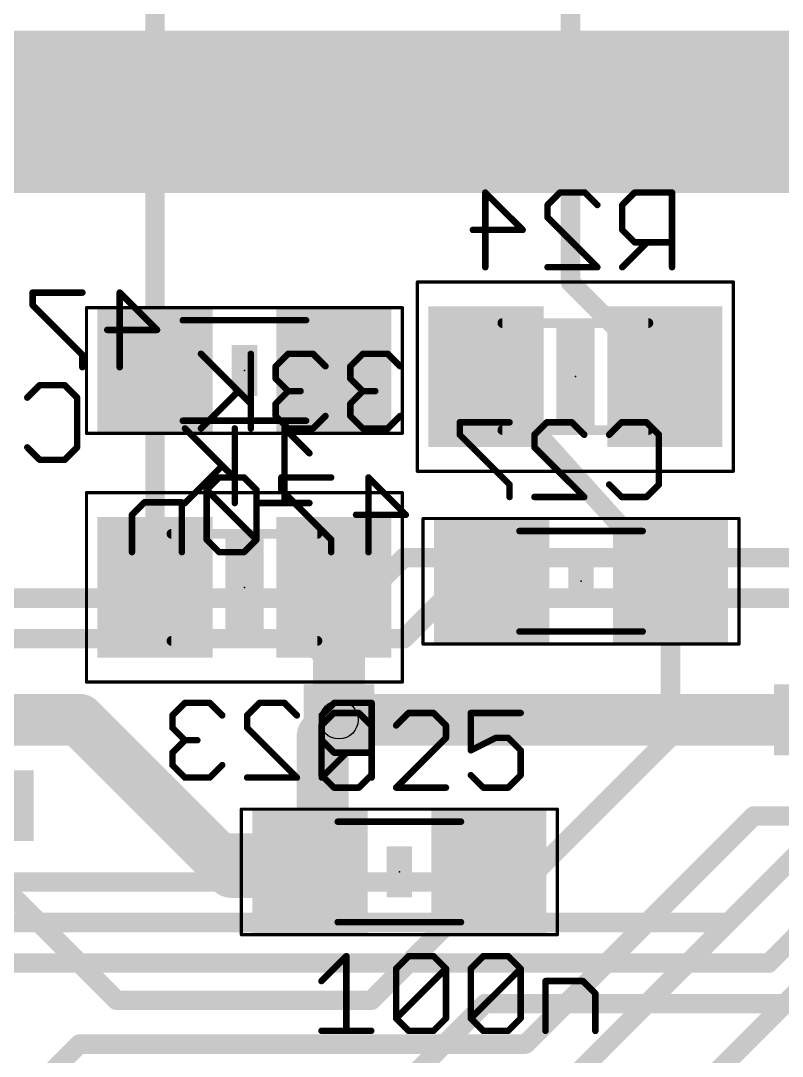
# Model space of a CAD drawing. Extents: x 4 to 288, y -28 to 191.
# Drawn here: x 130.53 to 142.45, y 124.27 to 140.49 of the extents above; entities that cross this region are included whole.
import ezdxf

# ---------------------------------------------------------------- set-up
doc = ezdxf.new("R2010")
doc.units = 0
doc.header["$MEASUREMENT"] = 0
doc.layers.get('0').update_dxf_attribs({"linetype": 'CONTINUOUS'})
for name, color, linetype in [('1', 22, 'CONTINUOUS'), ('16', 175, 'CONTINUOUS'), ('18', 82, 'CONTINUOUS'), ('20', 7, 'CONTINUOUS'), ('23', 7, 'CONTINUOUS'), ('24', 7, 'CONTINUOUS'), ('25', 2, 'CONTINUOUS'), ('26', 3, 'CONTINUOUS'), ('27', 253, 'CONTINUOUS'), ('28', 253, 'CONTINUOUS'), ('29', 253, 'CONTINUOUS'), ('30', 253, 'CONTINUOUS'), ('31', 253, 'CONTINUOUS'), ('32', 253, 'CONTINUOUS'), ('35', 253, 'CONTINUOUS'), ('36', 253, 'CONTINUOUS'), ('39', 22, 'CONTINUOUS'), ('40', 175, 'CONTINUOUS'), ('44', 253, 'CONTINUOUS'), ('51', 253, 'CONTINUOUS'), ('52', 253, 'CONTINUOUS')]:
    doc.layers.add(name, color=color, linetype=linetype)

# ---------------------------------------------------------------- blocks, each defined once
blk = doc.blocks.new('RECT')
blk.add_solid([(-0.5, -0.5), (0.5, -0.5), (-0.5, 0.5), (0.5, 0.5)])
blk = doc.blocks.new('SQUAREV')
blk.add_solid([(-0.5, -0.5), (0.5, -0.5), (-0.5, 0.5), (0.5, 0.5)])

msp = doc.modelspace()

# ---------------------------------------------------------------- linework, layer by layer
at = {"layer": '1'}
for points, const_width in [([(113.03, 139.065), (163.1733, 139.065)], 2.54), ([(135.89, 131.445), (136.525, 132.08)], 0.3048), ([(165.1, 132.08), (136.525, 132.08)], 0.3048), ([(111.125, 131.445), (135.89, 131.445)], 0.3048), ([(137.16, 131.445), (136.525, 130.81)], 0.3048), ([(164.465, 131.445), (137.16, 131.445)], 0.3048), ([(111.76, 130.81), (136.525, 130.81)], 0.3048), ([(131.445, 129.54), (128.27, 129.54)], 0.8128), ([(133.6277, 127.3573), (131.445, 129.54)], 0.8128), ([(135.509, 129.54), (135.255, 129.286)], 0.8128), ([(142.875, 129.54), (135.509, 129.54)], 0.8128), ([(135.255, 129.286), (135.255, 127.3573)], 0.8128), ([(142.0038, 128.0338), (138.43, 124.46)], 0.3048), ([(165.7541, 128.0338), (142.0038, 128.0338)], 0.3048), ([(135.255, 127.3573), (133.6277, 127.3573)], 0.8128), ([(133.8275, 127.1575), (133.6277, 127.3573)], 0.8128), ([(135.255, 127.3573), (135.0551, 127.1575)], 0.8128), ([(135.0551, 127.1575), (133.8275, 127.1575)], 0.8128), ([(142.621, 127.381), (139.065, 123.825)], 0.3048), ([(137.8552, 127.1575), (137.8552, 126.4252)], 0.3048), ([(132.0292, 125.1458), (130.175, 127)], 0.3048), ([(137.2964, 126.4252), (136.017, 125.1458)], 0.3048), ([(137.8552, 126.4252), (137.2964, 126.4252)], 0.3048), ([(143.764, 126.365), (137.922, 120.523)], 0.3048), ([(136.017, 125.1458), (132.0292, 125.1458)], 0.3048), ([(131.445, 124.46), (126.473, 119.488)], 0.3048), ([(138.43, 124.46), (131.445, 124.46)], 0.3048)]:
    msp.add_lwpolyline(points, dxfattribs=dict(at, const_width=const_width))
for points, const_width in [([(136.525, 132.1562, 1), (136.525, 132.0038)], 0.1524), ([(136.5789, 132.0261, 1), (136.4711, 132.1339)], 0.1524), ([(135.8361, 131.4989, 1), (135.9439, 131.3911)], 0.1524), ([(135.89, 131.3688, 1), (135.89, 131.5212)], 0.1524), ([(137.16, 131.5212, 1), (137.16, 131.3688)], 0.1524), ([(137.2139, 131.3911, 1), (137.1061, 131.4989)], 0.1524), ([(136.4711, 130.8639, 1), (136.5789, 130.7561)], 0.1524), ([(136.525, 130.7338, 1), (136.525, 130.8862)], 0.1524), ([(131.5887, 129.6837, 1), (131.3013, 129.3963)], 0.4064), ([(131.445, 129.3368, 1), (131.445, 129.7432)], 0.4064), ([(135.509, 129.7432, 1), (135.509, 129.3368)], 0.4064), ([(135.6527, 129.3963, 1), (135.3653, 129.6837)], 0.4064), ([(135.4582, 129.286, 1), (135.0518, 129.286)], 0.4064), ([(135.1113, 129.4297, 1), (135.3987, 129.1423)], 0.4064), ([(142.0038, 128.11, 1), (142.0038, 127.9576)], 0.1524), ([(142.0577, 127.9799, 1), (141.9499, 128.0877)], 0.1524), ([(133.6277, 127.5605, 1), (133.6277, 127.1541)], 0.4064), ([(133.7714, 127.501, 1), (133.484, 127.2136)], 0.4064), ([(133.484, 127.2136, 1), (133.7714, 127.501)], 0.4064), ([(135.3987, 127.2136, 1), (135.1113, 127.501)], 0.4064), ([(135.255, 127.1541, 1), (135.255, 127.5605)], 0.4064), ([(133.8275, 127.3607, 1), (133.8275, 126.9543)], 0.4064), ([(135.0518, 127.3573, 1), (135.4582, 127.3573)], 0.4064), ([(135.0551, 126.9543, 1), (135.0551, 127.3607)], 0.4064), ([(133.6838, 127.0138, 1), (133.9712, 127.3012)], 0.4064), ([(134.9115, 127.3012, 1), (135.1988, 127.0138)], 0.4064), ([(137.9314, 127.1575, 1), (137.779, 127.1575)], 0.1524), ([(137.2964, 126.5014, 1), (137.2964, 126.349)], 0.1524), ([(137.3502, 126.3713, 1), (137.2425, 126.479)], 0.1524), ([(137.8552, 126.349, 1), (137.8552, 126.5014)], 0.1524), ([(137.779, 126.4252, 1), (137.9314, 126.4252)], 0.1524), ([(132.0292, 125.222, 1), (132.0292, 125.0696)], 0.1524), ([(131.9753, 125.0919, 1), (132.0831, 125.1997)], 0.1524), ([(135.9631, 125.1997, 1), (136.0709, 125.0919)], 0.1524), ([(136.017, 125.0696, 1), (136.017, 125.222)], 0.1524), ([(131.445, 124.5362, 1), (131.445, 124.3838)], 0.1524), ([(131.4989, 124.4061, 1), (131.3911, 124.5139)], 0.1524), ([(138.3761, 124.5139, 1), (138.4839, 124.4061)], 0.1524), ([(138.43, 124.3838, 1), (138.43, 124.5362)], 0.1524)]:
    msp.add_lwpolyline(points, format="xyb", dxfattribs=dict(at, const_width=const_width))
at = {"layer": '16'}
for points, const_width in [([(139.1349, 136.3934), (139.1349, 143.2738)], 0.3048), ([(132.6295, 141.8484), (132.6295, 135.0124)], 0.3048), ([(152.0964, 136.8564), (141.605, 126.365)], 0.3048), ([(140.6111, 134.9172), (139.1349, 136.3934)], 0.3048), ([(132.6295, 135.0124), (132.6295, 131.6152)], 0.3048), ([(137.811, 134.9172), (140.7, 131.7104)], 0.3048), ([(151.13, 134.62), (142.24, 125.73)], 0.3048), ([(135.255, 131.4407), (135.4295, 131.6152)], 0.3048), ([(135.4295, 131.6152), (135.3024, 130.8575)], 0.3048), ([(140.7, 131.7104), (140.7, 129.2699)], 0.3048), ([(135.509, 130.6509), (135.3024, 130.8575)], 0.8128), ([(135.509, 129.54), (135.509, 130.6509)], 0.8128), ([(140.7, 129.2699), (138.43, 127)], 0.3048), ([(138.43, 127), (109.22, 127)], 0.3048), ([(141.605, 126.365), (109.855, 126.365)], 0.3048), ([(142.24, 125.73), (110.49, 125.73)], 0.3048), ([(137.795, 125.095), (133.985, 121.285)], 0.3048), ([(142.875, 125.095), (137.795, 125.095)], 0.3048)]:
    msp.add_lwpolyline(points, dxfattribs=dict(at, const_width=const_width))
for points, const_width in [([(139.1887, 136.4473, 1), (139.081, 136.3395)], 0.1524), ([(139.0587, 136.3934, 1), (139.2111, 136.3934)], 0.1524), ([(132.7057, 135.0124, 1), (132.5533, 135.0124)], 0.1524), ([(132.5533, 135.0124, 1), (132.7057, 135.0124)], 0.1524), ([(137.8677, 134.9682, 1), (137.7544, 134.8662)], 0.1524), ([(140.5572, 134.8633, 1), (140.6649, 134.9711)], 0.1524), ([(135.5046, 131.6026, 1), (135.3543, 131.6278)], 0.1524), ([(135.4833, 131.5613, 1), (135.3756, 131.6691)], 0.1524), ([(140.7762, 131.7104, 1), (140.6238, 131.7104)], 0.1524), ([(140.6433, 131.6594, 1), (140.7566, 131.7614)], 0.1524), ([(132.5533, 131.6152, 1), (132.7057, 131.6152)], 0.1524), ([(135.2011, 131.4946, 1), (135.3089, 131.3868)], 0.1524), ([(135.4461, 131.0011, 1), (135.1588, 130.7138)], 0.4064), ([(135.7122, 130.6509, 1), (135.3058, 130.6509)], 0.4064), ([(135.2273, 130.87, 1), (135.3776, 130.8449)], 0.1524), ([(135.3653, 130.5072, 1), (135.6527, 130.7946)], 0.4064), ([(135.3058, 129.54, 1), (135.7122, 129.54)], 0.4064), ([(140.6238, 129.2699, 1), (140.7762, 129.2699)], 0.1524), ([(140.7538, 129.2161, 1), (140.6461, 129.3238)], 0.1524), ([(138.3761, 127.0539, 1), (138.4839, 126.9461)], 0.1524), ([(138.43, 126.9238, 1), (138.43, 127.0762)], 0.1524), ([(141.5511, 126.4189, 1), (141.6589, 126.3111)], 0.1524), ([(141.605, 126.2888, 1), (141.605, 126.4412)], 0.1524), ([(142.1861, 125.7839, 1), (142.2939, 125.6761)], 0.1524), ([(142.24, 125.6538, 1), (142.24, 125.8062)], 0.1524), ([(137.795, 125.1712, 1), (137.795, 125.0188)], 0.1524), ([(137.8489, 125.0411, 1), (137.7411, 125.1489)], 0.1524)]:
    msp.add_lwpolyline(points, format="xyb", dxfattribs=dict(at, const_width=const_width))
at = {"layer": '20', "const_width": 0.0254}
msp.add_lwpolyline([(71.1264, 186.0347, 2.9429), (202.1142, 186.0347)], format="xyb", dxfattribs=at)
at = {"layer": '23'}
msp.add_point((136.4552, 127.1575), dxfattribs=at)
at = {"layer": '24'}
for p in [(134.0294, 135.0124), (139.2111, 134.9172), (134.0294, 131.6152), (139.2999, 131.7104)]:
    msp.add_point(p, dxfattribs=at)
at = {"layer": '25', "const_width": 0.1016}
for points in [[(135.4308, 129.6477), (135.236, 129.4528)], [(135.8206, 129.6477), (135.4308, 129.6477)], [(136.0155, 129.4528), (135.8206, 129.6477)], [(136.6002, 129.6477), (136.4053, 129.4528)], [(136.99, 129.6477), (136.6002, 129.6477)], [(137.1849, 129.4528), (136.99, 129.6477)], [(138.3543, 129.6477), (137.5747, 129.6477)], [(137.5747, 129.6477), (137.5747, 129.063)], [(135.236, 129.4528), (135.236, 128.6732)], [(137.1849, 129.2579), (137.1849, 129.4528)], [(136.4053, 128.4783), (137.1849, 129.2579)], [(137.5747, 129.063), (137.9645, 129.2579)], [(137.9645, 129.2579), (138.1594, 129.2579)], [(138.1594, 129.2579), (138.3543, 129.063)], [(138.3543, 129.063), (138.3543, 128.6732)], [(135.236, 128.6732), (135.4308, 128.4783)], [(135.8206, 128.4783), (136.0155, 128.6732)], [(137.7696, 128.4783), (137.5747, 128.6732)], [(138.3543, 128.6732), (138.1594, 128.4783)], [(135.4308, 128.4783), (135.8206, 128.4783)], [(137.1849, 128.4783), (136.4053, 128.4783)], [(138.1594, 128.4783), (137.7696, 128.4783)]]:
    msp.add_lwpolyline(points, dxfattribs=at)
at = {"layer": '25', "const_width": 0.0508}
for points in [[(135.4308, 129.6731, 1), (135.4308, 129.6223)], [(135.4488, 129.6297, 1), (135.4129, 129.6656)], [(135.8386, 129.6656, 1), (135.8027, 129.6297)], [(135.8206, 129.6223, 1), (135.8206, 129.6731)], [(136.6002, 129.6731, 1), (136.6002, 129.6223)], [(136.6182, 129.6297, 1), (136.5823, 129.6656)], [(137.008, 129.6656, 1), (136.9721, 129.6297)], [(136.99, 129.6223, 1), (136.99, 129.6731)], [(137.5747, 129.6731, 1), (137.5747, 129.6223)], [(137.6001, 129.6477, 1), (137.5493, 129.6477)], [(138.3543, 129.6223, 1), (138.3543, 129.6731)], [(135.2613, 129.4528, 1), (135.2106, 129.4528)], [(135.218, 129.4707, 1), (135.2539, 129.4348)], [(135.9976, 129.4348, 1), (136.0335, 129.4707)], [(136.3874, 129.4707, 1), (136.4233, 129.4348)], [(137.2103, 129.4528, 1), (137.1595, 129.4528)], [(137.167, 129.4348, 1), (137.2029, 129.4707)], [(137.2029, 129.2399, 1), (137.167, 129.2758)], [(137.9645, 129.2833, 1), (137.9645, 129.2325)], [(137.9759, 129.2352, 1), (137.9532, 129.2806)], [(138.1774, 129.2758, 1), (138.1415, 129.2399)], [(138.1594, 129.2325, 1), (138.1594, 129.2833)], [(137.1595, 129.2579, 1), (137.2103, 129.2579)], [(137.5493, 129.063, 1), (137.6001, 129.063)], [(137.5634, 129.0857, 1), (137.5861, 129.0403)], [(138.3797, 129.063, 1), (138.3289, 129.063)], [(138.3364, 129.045, 1), (138.3723, 129.0809)], [(135.2539, 128.6911, 1), (135.218, 128.6552)], [(135.2106, 128.6732, 1), (135.2613, 128.6732)], [(136.0335, 128.6552, 1), (135.9976, 128.6911)], [(137.5927, 128.6911, 1), (137.5568, 128.6552)], [(138.3289, 128.6732, 1), (138.3797, 128.6732)], [(138.3723, 128.6552, 1), (138.3364, 128.6911)], [(135.4308, 128.5037, 1), (135.4308, 128.4529)], [(135.4129, 128.4603, 1), (135.4488, 128.4962)], [(135.8027, 128.4962, 1), (135.8386, 128.4603)], [(135.8206, 128.4529, 1), (135.8206, 128.5037)], [(136.4053, 128.5037, 1), (136.4053, 128.4529)], [(136.3874, 128.4962, 1), (136.4233, 128.4603)], [(137.1849, 128.4529, 1), (137.1849, 128.5037)], [(137.7696, 128.5037, 1), (137.7696, 128.4529)], [(137.7517, 128.4603, 1), (137.7876, 128.4962)], [(138.1415, 128.4962, 1), (138.1774, 128.4603)], [(138.1594, 128.4529, 1), (138.1594, 128.5037)]]:
    msp.add_lwpolyline(points, format="xyb", dxfattribs=at)
at = {"layer": '26', "const_width": 0.1016}
for points in [[(137.8009, 136.6302), (137.8009, 137.7996)], [(137.8009, 137.7996), (138.3856, 137.2149)], [(138.7754, 137.6047), (138.9703, 137.7996)], [(138.9703, 137.7996), (139.3601, 137.7996)], [(139.3601, 137.7996), (139.555, 137.6047)], [(140.1397, 137.7996), (139.9448, 137.6047)], [(140.7244, 137.7996), (140.1397, 137.7996)], [(140.7244, 136.6302), (140.7244, 137.7996)], [(138.7754, 137.4098), (138.7754, 137.6047)], [(139.9448, 137.6047), (139.9448, 137.2149)], [(139.555, 136.6302), (138.7754, 137.4098)], [(138.3856, 137.2149), (137.606, 137.2149)], [(139.9448, 137.2149), (140.1397, 137.02)], [(140.3346, 137.02), (139.9448, 136.6302)], [(140.1397, 137.02), (140.7244, 137.02)], [(138.7754, 136.6302), (139.555, 136.6302)], [(130.6299, 134.5876), (130.8248, 134.7825)], [(130.8248, 134.7825), (131.2146, 134.7825)], [(131.2146, 134.7825), (131.4095, 134.5876)], [(131.4095, 134.5876), (131.4095, 133.808)], [(138.1804, 134.2006), (137.4008, 134.2006)], [(137.4008, 134.2006), (137.4008, 134.0057)], [(138.5702, 134.0057), (138.7651, 134.2006)], [(138.7651, 134.2006), (139.1549, 134.2006)], [(139.1549, 134.2006), (139.3498, 134.0057)], [(139.7396, 134.0057), (139.9345, 134.2006)], [(139.9345, 134.2006), (140.3243, 134.2006)], [(140.3243, 134.2006), (140.5191, 134.0057)], [(137.4008, 134.0057), (138.1804, 133.2261)], [(138.5702, 133.8108), (138.5702, 134.0057)], [(140.5191, 134.0057), (140.5191, 133.2261)], [(130.8248, 133.6131), (130.6299, 133.808)], [(131.4095, 133.808), (131.2146, 133.6131)], [(139.3498, 133.0312), (138.5702, 133.8108)], [(131.2146, 133.6131), (130.8248, 133.6131)], [(138.1804, 133.2261), (138.1804, 133.0312)], [(139.9345, 133.0312), (139.7396, 133.2261)], [(140.5191, 133.2261), (140.3243, 133.0312)], [(138.5702, 133.0312), (139.3498, 133.0312)], [(140.3243, 133.0312), (139.9345, 133.0312)], [(133.0972, 129.805), (132.9023, 129.6101)], [(133.487, 129.805), (133.0972, 129.805)], [(133.6819, 129.6101), (133.487, 129.805)], [(134.0717, 129.6101), (134.2666, 129.805)], [(134.2666, 129.805), (134.6564, 129.805)], [(134.6564, 129.805), (134.8513, 129.6101)], [(135.436, 129.805), (135.2411, 129.6101)], [(136.0207, 129.805), (135.436, 129.805)], [(136.0207, 128.6356), (136.0207, 129.805)], [(132.9023, 129.6101), (132.9023, 129.4152)], [(134.0717, 129.4152), (134.0717, 129.6101)], [(135.2411, 129.6101), (135.2411, 129.2203)], [(132.9023, 129.4152), (133.0972, 129.2203)], [(134.8513, 128.6356), (134.0717, 129.4152)], [(133.0972, 129.2203), (132.9023, 129.0254)], [(133.0972, 129.2203), (133.2921, 129.2203)], [(135.2411, 129.2203), (135.436, 129.0254)], [(132.9023, 129.0254), (132.9023, 128.8305)], [(135.6309, 129.0254), (135.2411, 128.6356)], [(135.436, 129.0254), (136.0207, 129.0254)], [(132.9023, 128.8305), (133.0972, 128.6356)], [(133.487, 128.6356), (133.6819, 128.8305)], [(133.0972, 128.6356), (133.487, 128.6356)], [(134.0717, 128.6356), (134.8513, 128.6356)]]:
    msp.add_lwpolyline(points, dxfattribs=at)
at = {"layer": '26', "const_width": 0.0508}
for points in [[(137.8263, 137.7996, 1), (137.7755, 137.7996)], [(137.8189, 137.8176, 1), (137.783, 137.7817)], [(138.9703, 137.825, 1), (138.9703, 137.7742)], [(138.9883, 137.7817, 1), (138.9524, 137.8176)], [(139.3781, 137.8176, 1), (139.3422, 137.7817)], [(139.3601, 137.7742, 1), (139.3601, 137.825)], [(140.1397, 137.825, 1), (140.1397, 137.7742)], [(140.1577, 137.7817, 1), (140.1218, 137.8176)], [(140.7498, 137.7996, 1), (140.699, 137.7996)], [(140.7244, 137.7742, 1), (140.7244, 137.825)], [(138.8008, 137.6047, 1), (138.75, 137.6047)], [(138.7575, 137.6227, 1), (138.7934, 137.5868)], [(139.5371, 137.5868, 1), (139.573, 137.6227)], [(139.9702, 137.6047, 1), (139.9194, 137.6047)], [(139.9269, 137.6227, 1), (139.9628, 137.5868)], [(138.75, 137.4098, 1), (138.8008, 137.4098)], [(138.7934, 137.4278, 1), (138.7575, 137.3919)], [(137.606, 137.2403, 1), (137.606, 137.1895)], [(138.3677, 137.197, 1), (138.4036, 137.2329)], [(138.3856, 137.1895, 1), (138.3856, 137.2403)], [(139.9194, 137.2149, 1), (139.9702, 137.2149)], [(139.9628, 137.2329, 1), (139.9269, 137.197)], [(140.1397, 137.0454, 1), (140.1397, 136.9946)], [(140.1218, 137.0021, 1), (140.1577, 137.038)], [(140.3526, 137.0021, 1), (140.3167, 137.038)], [(140.7244, 136.9946, 1), (140.7244, 137.0454)], [(137.7755, 136.6302, 1), (137.8263, 136.6302)], [(138.7754, 136.6556, 1), (138.7754, 136.6048)], [(139.5371, 136.6123, 1), (139.573, 136.6482)], [(139.555, 136.6048, 1), (139.555, 136.6556)], [(139.9269, 136.6482, 1), (139.9628, 136.6123)], [(140.699, 136.6302, 1), (140.7498, 136.6302)], [(130.8248, 134.8079, 1), (130.8248, 134.7571)], [(130.8428, 134.7646, 1), (130.8068, 134.8005)], [(131.2326, 134.8005, 1), (131.1966, 134.7646)], [(131.2146, 134.7571, 1), (131.2146, 134.8079)], [(130.6119, 134.6056, 1), (130.6479, 134.5697)], [(131.4349, 134.5876, 1), (131.3841, 134.5876)], [(131.3915, 134.5697, 1), (131.4274, 134.6056)], [(137.4008, 134.226, 1), (137.4008, 134.1752)], [(137.4262, 134.2006, 1), (137.3754, 134.2006)], [(138.1804, 134.1752, 1), (138.1804, 134.226)], [(138.7651, 134.226, 1), (138.7651, 134.1752)], [(138.783, 134.1827, 1), (138.7471, 134.2186)], [(139.1728, 134.2186, 1), (139.1369, 134.1827)], [(139.1549, 134.1752, 1), (139.1549, 134.226)], [(139.9345, 134.226, 1), (139.9345, 134.1752)], [(139.9524, 134.1827, 1), (139.9165, 134.2186)], [(140.3422, 134.2186, 1), (140.3063, 134.1827)], [(140.3243, 134.1752, 1), (140.3243, 134.226)], [(137.4187, 134.0237, 1), (137.3828, 133.9878)], [(137.3754, 134.0057, 1), (137.4262, 134.0057)], [(138.5956, 134.0057, 1), (138.5448, 134.0057)], [(138.5522, 134.0237, 1), (138.5881, 133.9878)], [(139.3318, 133.9878, 1), (139.3677, 134.0237)], [(139.7216, 134.0237, 1), (139.7575, 133.9878)], [(140.5445, 134.0057, 1), (140.4938, 134.0057)], [(140.5012, 133.9878, 1), (140.5371, 134.0237)], [(130.6479, 133.826, 1), (130.6119, 133.7901)], [(131.4274, 133.7901, 1), (131.3915, 133.826)], [(138.5881, 133.8288, 1), (138.5522, 133.7929)], [(138.5448, 133.8108, 1), (138.5956, 133.8108)], [(131.3841, 133.808, 1), (131.4349, 133.808)], [(130.8248, 133.6385, 1), (130.8248, 133.5877)], [(130.8068, 133.5952, 1), (130.8428, 133.6311)], [(131.1966, 133.6311, 1), (131.2326, 133.5952)], [(131.2146, 133.5877, 1), (131.2146, 133.6385)], [(138.2058, 133.2261, 1), (138.155, 133.2261)], [(138.1624, 133.2082, 1), (138.1983, 133.2441)], [(139.7575, 133.2441, 1), (139.7216, 133.2082)], [(140.4938, 133.2261, 1), (140.5445, 133.2261)], [(140.5371, 133.2082, 1), (140.5012, 133.2441)], [(138.155, 133.0312, 1), (138.2058, 133.0312)], [(138.5702, 133.0566, 1), (138.5702, 133.0058)], [(139.3318, 133.0133, 1), (139.3677, 133.0492)], [(139.3498, 133.0058, 1), (139.3498, 133.0566)], [(139.9345, 133.0566, 1), (139.9345, 133.0058)], [(139.9165, 133.0133, 1), (139.9524, 133.0492)], [(140.3063, 133.0492, 1), (140.3422, 133.0133)], [(140.3243, 133.0058, 1), (140.3243, 133.0566)], [(133.0972, 129.8304, 1), (133.0972, 129.7796)], [(133.1152, 129.7871, 1), (133.0793, 129.823)], [(133.505, 129.823, 1), (133.4691, 129.7871)], [(133.487, 129.7796, 1), (133.487, 129.8304)], [(134.2666, 129.8304, 1), (134.2666, 129.7796)], [(134.2846, 129.7871, 1), (134.2487, 129.823)], [(134.6744, 129.823, 1), (134.6385, 129.7871)], [(134.6564, 129.7796, 1), (134.6564, 129.8304)], [(135.436, 129.8304, 1), (135.436, 129.7796)], [(135.454, 129.7871, 1), (135.4181, 129.823)], [(136.0461, 129.805, 1), (135.9953, 129.805)], [(136.0207, 129.7796, 1), (136.0207, 129.8304)], [(132.9277, 129.6101, 1), (132.8769, 129.6101)], [(132.8844, 129.6281, 1), (132.9203, 129.5922)], [(133.664, 129.5922, 1), (133.6999, 129.6281)], [(134.0971, 129.6101, 1), (134.0463, 129.6101)], [(134.0538, 129.6281, 1), (134.0897, 129.5922)], [(134.8334, 129.5922, 1), (134.8693, 129.6281)], [(135.2665, 129.6101, 1), (135.2157, 129.6101)], [(135.2232, 129.6281, 1), (135.2591, 129.5922)], [(132.9203, 129.4332, 1), (132.8844, 129.3973)], [(134.0897, 129.4332, 1), (134.0538, 129.3973)], [(132.8769, 129.4152, 1), (132.9277, 129.4152)], [(134.0463, 129.4152, 1), (134.0971, 129.4152)], [(133.0972, 129.2457, 1), (133.0972, 129.1949)], [(133.1152, 129.2024, 1), (133.0793, 129.2383)], [(133.0793, 129.2024, 1), (133.1152, 129.2383)], [(133.2921, 129.1949, 1), (133.2921, 129.2457)], [(135.2157, 129.2203, 1), (135.2665, 129.2203)], [(135.2591, 129.2383, 1), (135.2232, 129.2024)], [(132.9277, 129.0254, 1), (132.8769, 129.0254)], [(132.8844, 129.0434, 1), (132.9203, 129.0075)], [(135.436, 129.0508, 1), (135.436, 129)], [(135.4181, 129.0075, 1), (135.454, 129.0434)], [(135.6489, 129.0075, 1), (135.613, 129.0434)], [(136.0207, 129, 1), (136.0207, 129.0508)], [(132.8769, 128.8305, 1), (132.9277, 128.8305)], [(132.9203, 128.8485, 1), (132.8844, 128.8126)], [(133.6999, 128.8126, 1), (133.664, 128.8485)], [(133.0972, 128.661, 1), (133.0972, 128.6102)], [(133.0793, 128.6177, 1), (133.1152, 128.6536)], [(133.4691, 128.6536, 1), (133.505, 128.6177)], [(133.487, 128.6102, 1), (133.487, 128.661)], [(134.0717, 128.661, 1), (134.0717, 128.6102)], [(134.8334, 128.6177, 1), (134.8693, 128.6536)], [(134.8513, 128.6102, 1), (134.8513, 128.661)], [(135.2232, 128.6536, 1), (135.2591, 128.6177)], [(135.9953, 128.6356, 1), (136.0461, 128.6356)]]:
    msp.add_lwpolyline(points, format="xyb", dxfattribs=at)
at = {"layer": '27', "const_width": 0.1016}
for points in [[(135.236, 125.4479), (135.6257, 125.8377)], [(135.6257, 125.8377), (135.6257, 124.6683)], [(136.4053, 125.6428), (136.6002, 125.8377)], [(136.6002, 125.8377), (136.99, 125.8377)], [(136.99, 125.8377), (137.1849, 125.6428)], [(137.5747, 125.6428), (137.7696, 125.8377)], [(137.7696, 125.8377), (138.1594, 125.8377)], [(138.1594, 125.8377), (138.3543, 125.6428)], [(136.4053, 124.8632), (136.4053, 125.6428)], [(136.4053, 124.8632), (137.1849, 125.6428)], [(137.1849, 125.6428), (137.1849, 124.8632)], [(137.5747, 124.8632), (137.5747, 125.6428)], [(137.5747, 124.8632), (138.3543, 125.6428)], [(138.3543, 125.6428), (138.3543, 124.8632)], [(138.7441, 124.6683), (138.7441, 125.4479)], [(138.7441, 125.4479), (139.3288, 125.4479)], [(139.3288, 125.4479), (139.5237, 125.253)], [(139.5237, 125.253), (139.5237, 124.6683)], [(136.6002, 124.6683), (136.4053, 124.8632)], [(137.1849, 124.8632), (136.99, 124.6683)], [(137.7696, 124.6683), (137.5747, 124.8632)], [(138.3543, 124.8632), (138.1594, 124.6683)], [(135.236, 124.6683), (136.0155, 124.6683)], [(136.99, 124.6683), (136.6002, 124.6683)], [(138.1594, 124.6683), (137.7696, 124.6683)]]:
    msp.add_lwpolyline(points, dxfattribs=at)
at = {"layer": '27', "const_width": 0.0508}
for points in [[(135.6511, 125.8377, 1), (135.6003, 125.8377)], [(135.6437, 125.8197, 1), (135.6078, 125.8556)], [(136.6002, 125.8631, 1), (136.6002, 125.8123)], [(136.6182, 125.8197, 1), (136.5823, 125.8556)], [(137.008, 125.8556, 1), (136.9721, 125.8197)], [(136.99, 125.8123, 1), (136.99, 125.8631)], [(137.7696, 125.8631, 1), (137.7696, 125.8123)], [(137.7876, 125.8197, 1), (137.7517, 125.8556)], [(138.1774, 125.8556, 1), (138.1415, 125.8197)], [(138.1594, 125.8123, 1), (138.1594, 125.8631)], [(136.4307, 125.6428, 1), (136.3799, 125.6428)], [(136.3874, 125.6607, 1), (136.4233, 125.6248)], [(137.2103, 125.6428, 1), (137.1595, 125.6428)], [(137.2029, 125.6248, 1), (137.167, 125.6607)], [(137.167, 125.6248, 1), (137.2029, 125.6607)], [(137.6001, 125.6428, 1), (137.5493, 125.6428)], [(137.5568, 125.6607, 1), (137.5927, 125.6248)], [(138.3797, 125.6428, 1), (138.3289, 125.6428)], [(138.3723, 125.6248, 1), (138.3364, 125.6607)], [(138.3364, 125.6248, 1), (138.3723, 125.6607)], [(135.218, 125.4658, 1), (135.2539, 125.4299)], [(138.7695, 125.4479, 1), (138.7187, 125.4479)], [(138.7441, 125.4733, 1), (138.7441, 125.4225)], [(139.3468, 125.4658, 1), (139.3109, 125.4299)], [(139.3288, 125.4225, 1), (139.3288, 125.4733)], [(139.5491, 125.253, 1), (139.4983, 125.253)], [(139.5058, 125.235, 1), (139.5417, 125.2709)], [(136.4233, 124.8811, 1), (136.3874, 124.8452)], [(137.2029, 124.8452, 1), (137.167, 124.8811)], [(137.5927, 124.8811, 1), (137.5568, 124.8452)], [(138.3723, 124.8452, 1), (138.3364, 124.8811)], [(136.3799, 124.8632, 1), (136.4307, 124.8632)], [(136.3874, 124.8811, 1), (136.4233, 124.8452)], [(137.1595, 124.8632, 1), (137.2103, 124.8632)], [(137.5493, 124.8632, 1), (137.6001, 124.8632)], [(137.5568, 124.8811, 1), (137.5927, 124.8452)], [(138.3289, 124.8632, 1), (138.3797, 124.8632)], [(135.236, 124.6937, 1), (135.236, 124.6429)], [(135.6003, 124.6683, 1), (135.6511, 124.6683)], [(136.0155, 124.6429, 1), (136.0155, 124.6937)], [(136.6002, 124.6937, 1), (136.6002, 124.6429)], [(136.5823, 124.6503, 1), (136.6182, 124.6862)], [(136.9721, 124.6862, 1), (137.008, 124.6503)], [(136.99, 124.6429, 1), (136.99, 124.6937)], [(137.7696, 124.6937, 1), (137.7696, 124.6429)], [(137.7517, 124.6503, 1), (137.7876, 124.6862)], [(138.1415, 124.6862, 1), (138.1774, 124.6503)], [(138.1594, 124.6429, 1), (138.1594, 124.6937)], [(138.7187, 124.6683, 1), (138.7695, 124.6683)], [(139.4983, 124.6683, 1), (139.5491, 124.6683)]]:
    msp.add_lwpolyline(points, format="xyb", dxfattribs=at)
at = {"layer": '28', "const_width": 0.1016}
for points in [[(131.4925, 136.2326), (130.7129, 136.2326)], [(130.7129, 136.2326), (130.7129, 136.0377)], [(132.0772, 135.0632), (132.0772, 136.2326)], [(132.0772, 136.2326), (132.6618, 135.6479)], [(130.7129, 136.0377), (131.4925, 135.2581)], [(132.6618, 135.6479), (131.8822, 135.6479)], [(131.4925, 135.2581), (131.4925, 135.0632)], [(134.1291, 134.4942), (133.3495, 135.2738)], [(134.1291, 135.2738), (134.1291, 134.1044)], [(134.7138, 135.2738), (134.5189, 135.0789)], [(135.1036, 135.2738), (134.7138, 135.2738)], [(135.2985, 135.0789), (135.1036, 135.2738)], [(135.8832, 135.2738), (135.6883, 135.0789)], [(136.273, 135.2738), (135.8832, 135.2738)], [(136.4678, 135.0789), (136.273, 135.2738)], [(134.5189, 135.0789), (134.5189, 134.884)], [(135.6883, 135.0789), (135.6883, 134.884)], [(134.5189, 134.884), (134.7138, 134.6891)], [(135.6883, 134.884), (135.8832, 134.6891)], [(133.9342, 134.6891), (133.3495, 134.1044)], [(134.7138, 134.6891), (134.5189, 134.4942)], [(134.7138, 134.6891), (134.9087, 134.6891)], [(135.8832, 134.6891), (135.6883, 134.4942)], [(135.8832, 134.6891), (136.0781, 134.6891)], [(134.5189, 134.4942), (134.5189, 134.2993)], [(135.6883, 134.4942), (135.6883, 134.2993)], [(134.5189, 134.2993), (134.7138, 134.1044)], [(135.1036, 134.1044), (135.2985, 134.2993)], [(135.6883, 134.2993), (135.8832, 134.1044)], [(136.273, 134.1044), (136.4678, 134.2993)], [(133.8781, 133.3258), (133.0985, 134.1054)], [(133.8781, 134.1054), (133.8781, 132.936)], [(135.0474, 133.7156), (134.6577, 134.1054)], [(134.6577, 134.1054), (134.6577, 132.936)], [(134.7138, 134.1044), (135.1036, 134.1044)], [(135.8832, 134.1044), (136.273, 134.1044)], [(133.6832, 133.5207), (133.0985, 132.936)], [(133.6333, 133.337), (133.4384, 133.1421)], [(134.0231, 133.337), (133.6333, 133.337)], [(134.218, 133.1421), (134.0231, 133.337)], [(135.3874, 133.337), (134.6078, 133.337)], [(134.6078, 133.337), (134.6078, 133.1421)], [(135.9721, 132.1676), (135.9721, 133.337)], [(135.9721, 133.337), (136.5567, 132.7523)], [(133.4384, 133.1421), (133.4384, 132.3625)], [(134.218, 132.3625), (133.4384, 133.1421)], [(134.218, 132.3625), (134.218, 133.1421)], [(134.6078, 133.1421), (135.3874, 132.3625)], [(132.4639, 132.9472), (132.269, 132.7523)], [(133.0486, 132.9472), (132.4639, 132.9472)], [(133.0486, 132.1676), (133.0486, 132.9472)], [(135.0474, 132.936), (134.2679, 132.936)], [(132.269, 132.7523), (132.269, 132.1676)], [(136.5567, 132.7523), (135.7772, 132.7523)], [(133.4384, 132.3625), (133.6333, 132.1676)], [(134.0231, 132.1676), (134.218, 132.3625)], [(135.3874, 132.3625), (135.3874, 132.1676)], [(133.6333, 132.1676), (134.0231, 132.1676)]]:
    msp.add_lwpolyline(points, dxfattribs=at)
at = {"layer": '28', "const_width": 0.0508}
for points in [[(130.7129, 136.258, 1), (130.7129, 136.2072)], [(130.7383, 136.2326, 1), (130.6875, 136.2326)], [(131.4925, 136.2072, 1), (131.4925, 136.258)], [(132.1026, 136.2326, 1), (132.0518, 136.2326)], [(132.0951, 136.2506, 1), (132.0592, 136.2147)], [(130.7308, 136.0557, 1), (130.6949, 136.0198)], [(130.6875, 136.0377, 1), (130.7383, 136.0377)], [(131.8822, 135.6733, 1), (131.8822, 135.6225)], [(132.6439, 135.63, 1), (132.6798, 135.6659)], [(132.6618, 135.6225, 1), (132.6618, 135.6733)], [(131.5179, 135.2581, 1), (131.4671, 135.2581)], [(131.4745, 135.2402, 1), (131.5104, 135.2761)], [(133.3674, 135.2917, 1), (133.3315, 135.2558)], [(134.1545, 135.2738, 1), (134.1037, 135.2738)], [(134.7138, 135.2992, 1), (134.7138, 135.2484)], [(134.7317, 135.2558, 1), (134.6958, 135.2917)], [(135.1215, 135.2917, 1), (135.0856, 135.2558)], [(135.1036, 135.2484, 1), (135.1036, 135.2992)], [(135.8832, 135.2992, 1), (135.8832, 135.2484)], [(135.9011, 135.2558, 1), (135.8652, 135.2917)], [(136.2909, 135.2917, 1), (136.255, 135.2558)], [(136.273, 135.2484, 1), (136.273, 135.2992)], [(131.4671, 135.0632, 1), (131.5179, 135.0632)], [(132.0518, 135.0632, 1), (132.1026, 135.0632)], [(134.5443, 135.0789, 1), (134.4935, 135.0789)], [(134.5009, 135.0968, 1), (134.5368, 135.0609)], [(135.2805, 135.0609, 1), (135.3164, 135.0968)], [(135.7137, 135.0789, 1), (135.6629, 135.0789)], [(135.6703, 135.0968, 1), (135.7062, 135.0609)], [(136.4499, 135.0609, 1), (136.4858, 135.0968)], [(134.5368, 134.9019, 1), (134.5009, 134.866)], [(134.4935, 134.884, 1), (134.5443, 134.884)], [(135.7062, 134.9019, 1), (135.6703, 134.866)], [(135.6629, 134.884, 1), (135.7137, 134.884)], [(133.9521, 134.6711, 1), (133.9162, 134.707)], [(134.7138, 134.7145, 1), (134.7138, 134.6637)], [(134.7317, 134.6711, 1), (134.6958, 134.707)], [(134.6958, 134.6711, 1), (134.7317, 134.707)], [(134.9087, 134.6637, 1), (134.9087, 134.7145)], [(135.8832, 134.7145, 1), (135.8832, 134.6637)], [(135.9011, 134.6711, 1), (135.8652, 134.707)], [(135.8652, 134.6711, 1), (135.9011, 134.707)], [(136.0781, 134.6637, 1), (136.0781, 134.7145)], [(134.1111, 134.4762, 1), (134.147, 134.5121)], [(134.5443, 134.4942, 1), (134.4935, 134.4942)], [(134.5009, 134.5121, 1), (134.5368, 134.4762)], [(135.7137, 134.4942, 1), (135.6629, 134.4942)], [(135.6703, 134.5121, 1), (135.7062, 134.4762)], [(134.5368, 134.3172, 1), (134.5009, 134.2813)], [(134.4935, 134.2993, 1), (134.5443, 134.2993)], [(135.3164, 134.2813, 1), (135.2805, 134.3172)], [(135.7062, 134.3172, 1), (135.6703, 134.2813)], [(135.6629, 134.2993, 1), (135.7137, 134.2993)], [(136.4858, 134.2813, 1), (136.4499, 134.3172)], [(133.1164, 134.1233, 1), (133.0805, 134.0874)], [(133.3315, 134.1223, 1), (133.3674, 134.0864)], [(133.9034, 134.1054, 1), (133.8527, 134.1054)], [(134.1037, 134.1044, 1), (134.1545, 134.1044)], [(134.6831, 134.1054, 1), (134.6323, 134.1054)], [(134.6756, 134.1233, 1), (134.6397, 134.0874)], [(134.7138, 134.1298, 1), (134.7138, 134.079)], [(134.6958, 134.0864, 1), (134.7317, 134.1223)], [(135.0856, 134.1223, 1), (135.1215, 134.0864)], [(135.1036, 134.079, 1), (135.1036, 134.1298)], [(135.8832, 134.1298, 1), (135.8832, 134.079)], [(135.8652, 134.0864, 1), (135.9011, 134.1223)], [(136.255, 134.1223, 1), (136.2909, 134.0864)], [(136.273, 134.079, 1), (136.273, 134.1298)], [(135.0295, 133.6976, 1), (135.0654, 133.7335)], [(133.7011, 133.5027, 1), (133.6652, 133.5386)], [(133.6333, 133.3624, 1), (133.6333, 133.3116)], [(133.6512, 133.3191, 1), (133.6153, 133.355)], [(133.8601, 133.3078, 1), (133.896, 133.3437)], [(134.041, 133.355, 1), (134.0051, 133.3191)], [(134.0231, 133.3116, 1), (134.0231, 133.3624)], [(134.6078, 133.3624, 1), (134.6078, 133.3116)], [(134.6332, 133.337, 1), (134.5824, 133.337)], [(135.3874, 133.3116, 1), (135.3874, 133.3624)], [(135.9975, 133.337, 1), (135.9467, 133.337)], [(135.99, 133.355, 1), (135.9541, 133.3191)], [(133.4638, 133.1421, 1), (133.413, 133.1421)], [(133.4563, 133.1601, 1), (133.4204, 133.1242)], [(133.4204, 133.1601, 1), (133.4563, 133.1242)], [(134.2434, 133.1421, 1), (134.1926, 133.1421)], [(134.2, 133.1242, 1), (134.2359, 133.1601)], [(134.6257, 133.1601, 1), (134.5898, 133.1242)], [(134.5824, 133.1421, 1), (134.6332, 133.1421)], [(132.4639, 132.9726, 1), (132.4639, 132.9218)], [(132.4818, 132.9293, 1), (132.4459, 132.9652)], [(133.074, 132.9472, 1), (133.0232, 132.9472)], [(133.0486, 132.9218, 1), (133.0486, 132.9726)], [(133.0805, 132.9539, 1), (133.1164, 132.918)], [(133.8527, 132.936, 1), (133.9034, 132.936)], [(134.2679, 132.9614, 1), (134.2679, 132.9106)], [(134.6323, 132.936, 1), (134.6831, 132.936)], [(135.0474, 132.9106, 1), (135.0474, 132.9614)], [(132.2944, 132.7523, 1), (132.2436, 132.7523)], [(132.251, 132.7703, 1), (132.2869, 132.7344)], [(135.7772, 132.7777, 1), (135.7772, 132.7269)], [(136.5388, 132.7344, 1), (136.5747, 132.7703)], [(136.5567, 132.7269, 1), (136.5567, 132.7777)], [(133.4563, 132.3805, 1), (133.4204, 132.3446)], [(133.413, 132.3625, 1), (133.4638, 132.3625)], [(134.1926, 132.3625, 1), (134.2434, 132.3625)], [(134.2359, 132.3446, 1), (134.2, 132.3805)], [(134.2, 132.3446, 1), (134.2359, 132.3805)], [(135.4128, 132.3625, 1), (135.362, 132.3625)], [(135.3694, 132.3446, 1), (135.4053, 132.3805)], [(133.6333, 132.193, 1), (133.6333, 132.1422)], [(134.0231, 132.1422, 1), (134.0231, 132.193)], [(132.2436, 132.1676, 1), (132.2944, 132.1676)], [(133.0232, 132.1676, 1), (133.074, 132.1676)], [(133.6153, 132.1497, 1), (133.6512, 132.1856)], [(134.0051, 132.1856, 1), (134.041, 132.1497)], [(135.362, 132.1676, 1), (135.4128, 132.1676)], [(135.9467, 132.1676, 1), (135.9975, 132.1676)]]:
    msp.add_lwpolyline(points, format="xyb", dxfattribs=at)
at = {"layer": '39', "const_width": 0.0508}
for points in [[(133.9822, 128.1405), (138.9282, 128.1405)], [(133.9822, 126.1745), (133.9822, 128.1405)], [(138.9282, 128.1405), (138.9282, 126.1745)], [(138.9282, 126.1745), (133.9822, 126.1745)]]:
    msp.add_lwpolyline(points, dxfattribs=at)
at = {"layer": '39', "const_width": 0.0254}
for points in [[(133.9822, 128.1532, 1), (133.9822, 128.1278)], [(133.9949, 128.1405, 1), (133.9695, 128.1405)], [(138.9409, 128.1405, 1), (138.9155, 128.1405)], [(138.9282, 128.1278, 1), (138.9282, 128.1532)], [(133.9822, 126.1872, 1), (133.9822, 126.1618)], [(133.9695, 126.1745, 1), (133.9949, 126.1745)], [(138.9155, 126.1745, 1), (138.9409, 126.1745)], [(138.9282, 126.1618, 1), (138.9282, 126.1872)]]:
    msp.add_lwpolyline(points, format="xyb", dxfattribs=at)
at = {"layer": '40', "const_width": 0.0508}
for points in [[(141.6841, 136.4002), (136.7381, 136.4002)], [(136.7381, 136.4002), (136.7381, 133.4342)], [(141.6841, 133.4342), (141.6841, 136.4002)], [(136.5025, 135.9954), (131.5565, 135.9954)], [(131.5565, 135.9954), (131.5565, 134.0294)], [(136.5025, 134.0294), (136.5025, 135.9954)], [(131.5565, 134.0294), (136.5025, 134.0294)], [(136.7381, 133.4342), (141.6841, 133.4342)], [(136.5025, 133.0982), (131.5565, 133.0982)], [(131.5565, 133.0982), (131.5565, 130.1322)], [(136.5025, 130.1322), (136.5025, 133.0982)], [(141.773, 132.6934), (136.827, 132.6934)], [(136.827, 132.6934), (136.827, 130.7274)], [(141.773, 130.7274), (141.773, 132.6934)], [(136.827, 130.7274), (141.773, 130.7274)], [(131.5565, 130.1322), (136.5025, 130.1322)]]:
    msp.add_lwpolyline(points, dxfattribs=at)
at = {"layer": '40', "const_width": 0.0254}
for points in [[(136.7381, 136.4129, 1), (136.7381, 136.3875)], [(136.7508, 136.4002, 1), (136.7254, 136.4002)], [(141.6968, 136.4002, 1), (141.6714, 136.4002)], [(141.6841, 136.3875, 1), (141.6841, 136.4129)], [(131.5565, 136.0081, 1), (131.5565, 135.9827)], [(131.5692, 135.9954, 1), (131.5438, 135.9954)], [(136.5152, 135.9954, 1), (136.4898, 135.9954)], [(136.5025, 135.9827, 1), (136.5025, 136.0081)], [(131.5565, 134.0421, 1), (131.5565, 134.0167)], [(131.5438, 134.0294, 1), (131.5692, 134.0294)], [(136.4898, 134.0294, 1), (136.5152, 134.0294)], [(136.5025, 134.0167, 1), (136.5025, 134.0421)], [(136.7381, 133.4469, 1), (136.7381, 133.4215)], [(136.7254, 133.4342, 1), (136.7508, 133.4342)], [(141.6714, 133.4342, 1), (141.6968, 133.4342)], [(141.6841, 133.4215, 1), (141.6841, 133.4469)], [(131.5565, 133.1109, 1), (131.5565, 133.0855)], [(131.5692, 133.0982, 1), (131.5438, 133.0982)], [(136.5152, 133.0982, 1), (136.4898, 133.0982)], [(136.5025, 133.0855, 1), (136.5025, 133.1109)], [(136.827, 132.7061, 1), (136.827, 132.6807)], [(136.8397, 132.6934, 1), (136.8143, 132.6934)], [(141.7857, 132.6934, 1), (141.7603, 132.6934)], [(141.773, 132.6807, 1), (141.773, 132.7061)], [(136.827, 130.7401, 1), (136.827, 130.7147)], [(141.773, 130.7147, 1), (141.773, 130.7401)], [(136.8143, 130.7274, 1), (136.8397, 130.7274)], [(141.7603, 130.7274, 1), (141.7857, 130.7274)], [(131.5565, 130.1449, 1), (131.5565, 130.1195)], [(131.5438, 130.1322, 1), (131.5692, 130.1322)], [(136.4898, 130.1322, 1), (136.5152, 130.1322)], [(136.5025, 130.1195, 1), (136.5025, 130.1449)]]:
    msp.add_lwpolyline(points, format="xyb", dxfattribs=at)
at = {"layer": '44'}
msp.add_circle((135.509, 129.54), 0.3, dxfattribs=at)
at = {"layer": '51', "const_width": 0.1016}
for points in [[(135.4901, 127.9445), (137.4202, 127.9445)], [(135.4901, 126.3705), (137.4202, 126.3705)]]:
    msp.add_lwpolyline(points, dxfattribs=at)
at = {"layer": '51', "const_width": 0.0508}
for points in [[(135.4901, 127.9699, 1), (135.4901, 127.9191)], [(137.4202, 127.9191, 1), (137.4202, 127.9699)], [(135.4901, 126.3959, 1), (135.4901, 126.3451)], [(137.4202, 126.3451, 1), (137.4202, 126.3959)]]:
    msp.add_lwpolyline(points, format="xyb", dxfattribs=at)
at = {"layer": '52'}
for points, const_width in [([(133.0644, 135.7994), (134.9945, 135.7994)], 0.1016), ([(138.068, 135.7554), (140.3541, 135.7554)], 0.1524), ([(133.0644, 134.2254), (134.9945, 134.2254)], 0.1016), ([(138.068, 134.079), (140.3541, 134.079)], 0.1524), ([(140.2649, 132.4974), (138.335, 132.4974)], 0.1016), ([(135.1724, 132.4534), (132.8864, 132.4534)], 0.1524), ([(140.2649, 130.9234), (138.335, 130.9234)], 0.1016), ([(135.1724, 130.777), (132.8864, 130.777)], 0.1524)]:
    msp.add_lwpolyline(points, dxfattribs=dict(at, const_width=const_width))
for points, const_width in [([(133.0644, 135.8248, 1), (133.0644, 135.774)], 0.0508), ([(134.9945, 135.774, 1), (134.9945, 135.8248)], 0.0508), ([(138.068, 135.7935, 1), (138.068, 135.7173)], 0.0762), ([(140.3541, 135.7173, 1), (140.3541, 135.7935)], 0.0762), ([(133.0644, 134.2508, 1), (133.0644, 134.2)], 0.0508), ([(134.9945, 134.2, 1), (134.9945, 134.2508)], 0.0508), ([(138.068, 134.1171, 1), (138.068, 134.0409)], 0.0762), ([(140.3541, 134.0409, 1), (140.3541, 134.1171)], 0.0762), ([(138.335, 132.5228, 1), (138.335, 132.472)], 0.0508), ([(140.2649, 132.472, 1), (140.2649, 132.5228)], 0.0508), ([(132.8864, 132.4915, 1), (132.8864, 132.4153)], 0.0762), ([(135.1724, 132.4153, 1), (135.1724, 132.4915)], 0.0762), ([(138.335, 130.9488, 1), (138.335, 130.898)], 0.0508), ([(140.2649, 130.898, 1), (140.2649, 130.9488)], 0.0508), ([(132.8864, 130.8151, 1), (132.8864, 130.7389)], 0.0762), ([(135.1724, 130.7389, 1), (135.1724, 130.8151)], 0.0762)]:
    msp.add_lwpolyline(points, format="xyb", dxfattribs=dict(at, const_width=const_width))

# ---------------------------------------------------------------- block references
at = {"layer": '1', "xscale": 1.6, "yscale": 1.8}
for p in [(135.0551, 127.1575), (137.8552, 127.1575)]:
    msp.add_blockref('RECT', p, dxfattribs=at)
at = {"layer": '16', "xscale": 1.6}
for p, yscale in [((132.6295, 135.0124), 1.8), ((135.4295, 135.0124), 1.8), ((132.6295, 131.6152), 2), ((135.4295, 131.6152), 2)]:
    msp.add_blockref('RECT', p, dxfattribs=dict(at, yscale=yscale))
at = {"layer": '16', "xscale": 1.6, "rotation": 180}
for p, yscale in [((137.811, 134.9172), 2), ((140.6111, 134.9172), 2), ((137.9, 131.7104), 1.8), ((140.7, 131.7104), 1.8)]:
    msp.add_blockref('RECT', p, dxfattribs=dict(at, yscale=yscale))
at = {"layer": '18', "xscale": 1.108, "yscale": 1.108}
for p in [(135.509, 129.54), (135.509, 129.54), (142.875, 129.54), (142.875, 129.54), (130.175, 128.1938), (130.175, 128.1938)]:
    msp.add_blockref('SQUAREV', p, dxfattribs=at)
at = {"layer": '29', "xscale": 1.8032, "yscale": 2.0032}
for p in [(135.0551, 127.1575), (137.8552, 127.1575)]:
    msp.add_blockref('RECT', p, dxfattribs=at)
at = {"layer": '30', "xscale": 1.8032}
for p, yscale in [((132.6295, 135.0124), 2.0032), ((135.4295, 135.0124), 2.0032), ((132.6295, 131.6152), 2.2032), ((135.4295, 131.6152), 2.2032)]:
    msp.add_blockref('RECT', p, dxfattribs=dict(at, yscale=yscale))
at = {"layer": '30', "xscale": 1.8032, "rotation": 180}
for p, yscale in [((137.811, 134.9172), 2.2032), ((140.6111, 134.9172), 2.2032), ((137.9, 131.7104), 2.0032), ((140.7, 131.7104), 2.0032)]:
    msp.add_blockref('RECT', p, dxfattribs=dict(at, yscale=yscale))
at = {"layer": '31', "xscale": 1.6, "yscale": 1.8}
for p in [(135.0551, 127.1575), (137.8552, 127.1575)]:
    msp.add_blockref('RECT', p, dxfattribs=at)
at = {"layer": '32', "xscale": 1.6}
for p, yscale in [((132.6295, 135.0124), 1.8), ((135.4295, 135.0124), 1.8), ((132.6295, 131.6152), 2), ((135.4295, 131.6152), 2)]:
    msp.add_blockref('RECT', p, dxfattribs=dict(at, yscale=yscale))
at = {"layer": '32', "xscale": 1.6, "rotation": 180}
for p, yscale in [((137.811, 134.9172), 2), ((140.6111, 134.9172), 2), ((137.9, 131.7104), 1.8), ((140.7, 131.7104), 1.8)]:
    msp.add_blockref('RECT', p, dxfattribs=dict(at, yscale=yscale))
at = {"layer": '35', "xscale": 0.3998, "yscale": 0.8002}
msp.add_blockref('RECT', (136.4552, 127.1575), dxfattribs=at)
at = {"layer": '36', "rotation": 180}
for p, xscale, yscale in [((139.2111, 134.9172), 0.6, 1.6002), ((139.2999, 131.7104), 0.3998, 0.8002)]:
    msp.add_blockref('RECT', p, dxfattribs=dict(at, xscale=xscale, yscale=yscale))
at = {"layer": '36'}
for p, xscale, yscale in [((134.0294, 135.0124), 0.3998, 0.8002), ((134.0294, 131.6152), 0.6, 1.6002)]:
    msp.add_blockref('RECT', p, dxfattribs=dict(at, xscale=xscale, yscale=yscale))
at = {"layer": '51', "xscale": 0.7501, "yscale": 1.7}
for p in [(135.1284, 127.1566), (137.7819, 127.1584)]:
    msp.add_blockref('RECT', p, dxfattribs=at)
at = {"layer": '52'}
for p, xscale, yscale in [((132.7027, 135.0133), 0.7501, 1.7), ((135.3562, 135.0115), 0.7501, 1.7), ((132.6198, 131.6152), 0.5842, 1.8288), ((135.4392, 131.6152), 0.5842, 1.8288)]:
    msp.add_blockref('RECT', p, dxfattribs=dict(at, xscale=xscale, yscale=yscale))
at = {"layer": '52', "rotation": 180}
for p, xscale, yscale in [((137.8014, 134.9172), 0.5842, 1.8288), ((140.6208, 134.9172), 0.5842, 1.8288), ((137.9732, 131.7113), 0.7501, 1.7), ((140.6267, 131.7095), 0.7501, 1.7)]:
    msp.add_blockref('RECT', p, dxfattribs=dict(at, xscale=xscale, yscale=yscale))

doc.saveas('drawing.dxf')
